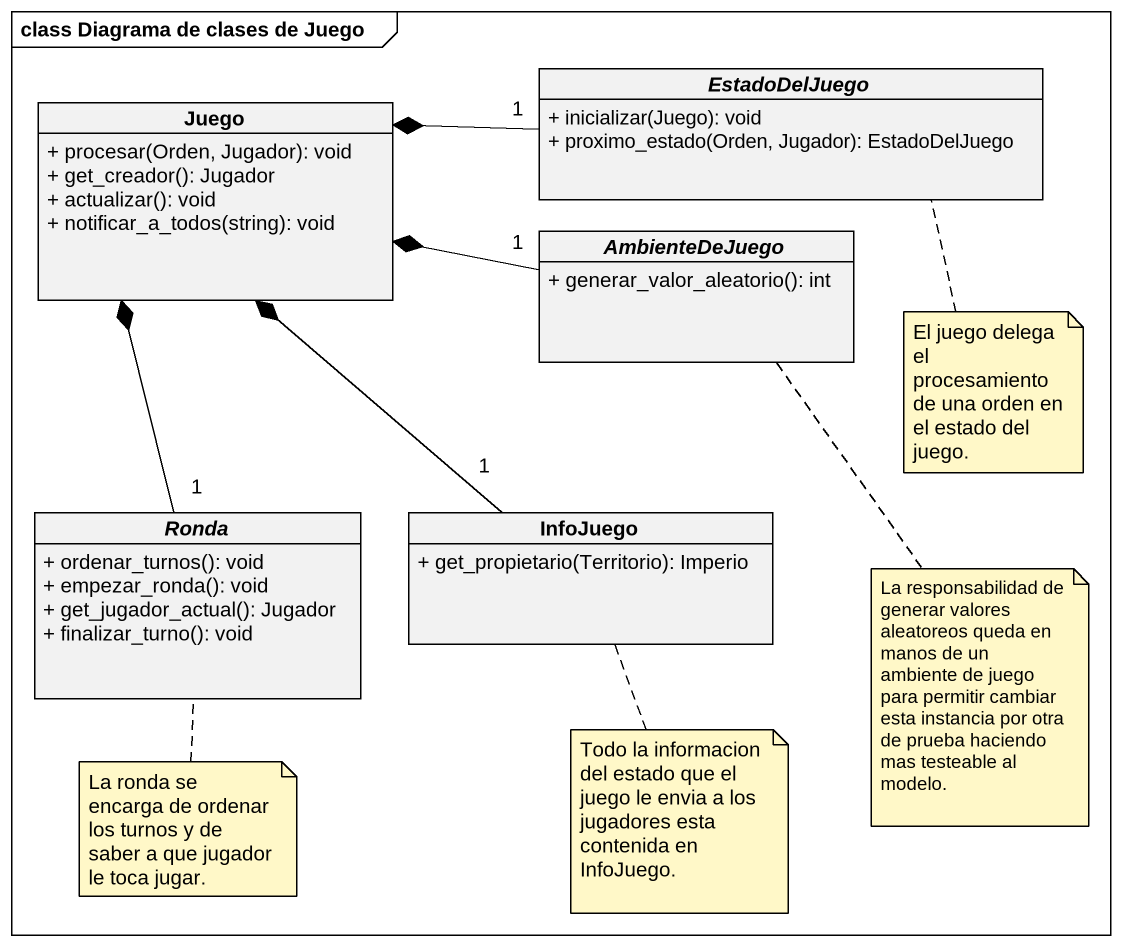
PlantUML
@startuml
mainframe class Diagrama de clases de Juego
hide circle
hide empty members
skinparam classAttributeIconSize 0
class Juego {
  + procesar(Orden, Jugador): void
  + get_creador(): Jugador
  + actualizar(): void
  + notificar_a_todos(string): void
}
abstract class EstadoDelJuego {
  + inicializar(Juego): void
  + proximo_estado(Orden, Jugador): EstadoDelJuego
}
abstract class AmbienteDeJuego {
  + generar_valor_aleatorio(): int
}
abstract class Ronda {
  + ordenar_turnos(): void
  + empezar_ronda(): void
  + get_jugador_actual(): Jugador
  + finalizar_turno(): void
}
class InfoJuego {
  + get_propietario(Territorio): Imperio
}
EstadoDelJuego "1" -left-* Juego
AmbienteDeJuego "1" -left-* Juego
Ronda "1" -up-* Juego
InfoJuego "1" -up-* Juego
note bottom of EstadoDelJuego : El juego delega el procesamiento de una orden en el estado del juego.
note bottom of AmbienteDeJuego : La responsabilidad de generar valores aleatoreos queda en manos de un ambiente de juego para permitir cambiar esta instancia por otra de prueba haciendo mas testeable al modelo.
note bottom of InfoJuego : Todo la informacion del estado que el juego le envia a los jugadores esta contenida en InfoJuego.
note bottom of Ronda : La ronda se encarga de ordenar los turnos y de saber a que jugador le toca jugar.
@enduml
